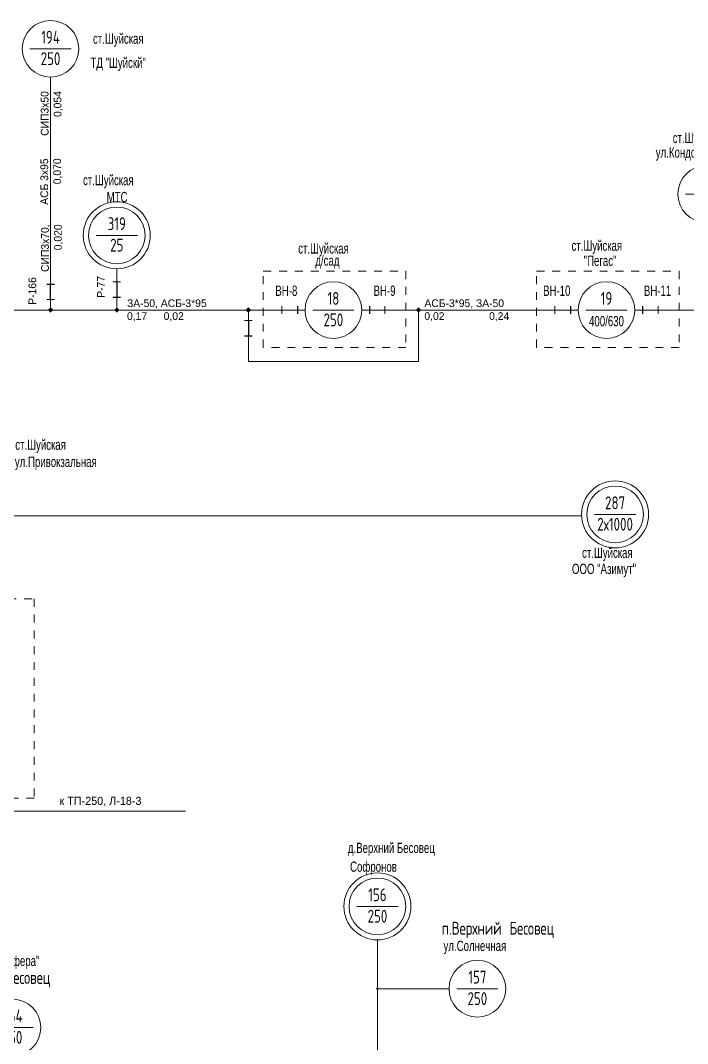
# Model space of a CAD drawing. Header units: millimetres. Extents: x 761 to 2477, y -1102 to -145.
# Drawn here: x 1155 to 1239.4, y -383.5 to -254.1 of the extents above; entities that cross this region are included whole.
import ezdxf
from ezdxf.enums import TextEntityAlignment as Align

# ---------------------------------------------------------------- set-up
doc = ezdxf.new("R2010")
doc.units = ezdxf.units.MM
doc.linetypes.add('JIS_02_1.0', pattern=[2, 1, -1])
for name, color, linetype, lineweight in [('10_КВ', 250, 'Continuous', 18), ('АТРИБУТЫ', 7, 'Continuous', 13), ('РАЗЪЕД_РУБИЛЬН', 150, 'Continuous', 13), ('ТЕКСТ', 7, 'Continuous', 13)]:
    doc.layers.add(name, color=color, linetype=linetype, lineweight=lineweight)
doc.layers.add('СХ_ОПЕРАТИВНАЯ', color=10, linetype='Continuous')
doc.layers.add('ШУНТ_РАЗЪЕД', color=161, linetype='Continuous')
doc.styles.add('ATTRIB', font='txt.shx', dxfattribs={"width": 0.7, "height": 5})
doc.styles.add('ТЕКСТ_МОДЕЛИ', font='txt.shx', dxfattribs={"width": 0.7, "height": 5})

# ---------------------------------------------------------------- blocks, each defined once
blk = doc.blocks.new('ТРАНСФ_ПОДСТ')
at = {"color": 7}
blk.add_line((-8, -11), (8, -11), dxfattribs=at)
at = {"color": 0}
blk.add_circle((0, -11), 11, dxfattribs=at)
at = {"layer": 'АТРИБУТЫ', "style": 'ATTRIB', "width": 0.7, "flags": 4}
for tag, p in [('OBOZN', (0, -9)), ('MOCHNOCT', (0, -17.33))]:
    blk.add_attdef(tag, text='', height=5, dxfattribs=at).set_placement(p, align=Align.CENTER)
at = {"layer": 'АТРИБУТЫ', "style": 'ТЕКСТ_МОДЕЛИ', "width": 0.7}
blk.add_attdef('MESTO_1', text='', height=5, dxfattribs=at).set_placement((14, -11), align=Align.BOTTOM_LEFT)
blk.add_attdef('MESTO_2', text='', height=5, dxfattribs=at).set_placement((14, -12), align=Align.TOP_LEFT)
blk = doc.blocks.new('РАЗЪЕДИНИТЕЛЬ')
at = {"color": 0, "linetype": 'ByBlock'}
for p, q in [((0, 0), (0, -3)), ((0, -9), (0, -12))]:
    blk.add_line(p, q, dxfattribs=at)
at = {"layer": 'РАЗЪЕД_РУБИЛЬН', "color": 0, "linetype": 'ByBlock'}
blk.add_line((-1.5, -3), (1.5, -3), dxfattribs=at)
at = {"layer": 'СХ_ОПЕРАТИВНАЯ', "color": 0, "linetype": 'ByBlock'}
blk.add_line((-1.5, -9), (1.5, -9), dxfattribs=at)
at = {"layer": 'ШУНТ_РАЗЪЕД', "color": 0}
blk.add_line((0, -3), (0, -9), dxfattribs=at)
at = {"layer": 'РАЗЪЕД_РУБИЛЬН', "color": 7, "style": 'ATTRIB', "width": 0.7}
blk.add_attdef('ДИСП_НОМ', text='', height=5, dxfattribs=at).set_placement((-4.75, -6), align=Align.MIDDLE_RIGHT)
at = {"layer": 'РАЗЪЕД_РУБИЛЬН', "color": 7, "style": 'ATTRIB', "width": 0.7, "flags": 1}
blk.add_attdef('КОД', text='', height=5, dxfattribs=at).set_placement((-4.75, -12), align=Align.MIDDLE_RIGHT)
blk = doc.blocks.new('ОТВЕТВЛЕНИЕ')
at = {"color": 0, "linetype": 'ByBlock'}
blk.add_solid([(0, 1.06), (1.06, 0), (-1.06, 0), (0, -1.06)], dxfattribs=at)
blk = doc.blocks.new('ВЫКЛ_НАГРУЗКИ')
at = {"color": 0, "linetype": 'ByBlock'}
for p, q in [((0, 0), (0, -3)), ((0, -9), (0, -12))]:
    blk.add_line(p, q, dxfattribs=at)
at = {"layer": 'РАЗЪЕД_РУБИЛЬН', "color": 0, "linetype": 'ByBlock'}
blk.add_line((-1.5, -3), (1.5, -3), dxfattribs=at)
at = {"layer": 'СХ_ОПЕРАТИВНАЯ', "color": 0, "linetype": 'ByBlock'}
blk.add_line((-1.5, -9), (1.5, -9), dxfattribs=at)
at = {"layer": 'РАЗЪЕД_РУБИЛЬН', "color": 7, "style": 'ATTRIB', "width": 0.7}
blk.add_attdef('ДИСП_НОМ', text='', height=5, dxfattribs=at).set_placement((-4.75, -6), align=Align.MIDDLE_RIGHT)
at = {"layer": 'РАЗЪЕД_РУБИЛЬН', "color": 7, "style": 'ATTRIB', "width": 0.7, "flags": 1}
blk.add_attdef('КОД', text='', height=5, dxfattribs=at).set_placement((-4.75, -12), align=Align.MIDDLE_RIGHT)

msp = doc.modelspace()

# ---------------------------------------------------------------- linework, layer by layer
at = {"layer": '10_КВ', "color": 7}
for p, q in [((1158.82, -261.27), (1158.82, -286.47)), ((1167.2, -286.17), (1167.2, -285.52)), ((1142.31, -290.73), (1167.2, -290.73)), ((1167.2, -290.73), (1167.2, -290.08)), ((1167.55, -290.73), (1183.84, -290.73)), ((1183.84, -290.73), (1187.1, -290.73)), ((1183.84, -290.73), (1183.84, -297.25)), ((1188.08, -290.73), (1190.03, -290.73)), ((1199.16, -290.73), (1201.11, -290.73)), ((1202.09, -290.73), (1205.35, -290.73)), ((1205.35, -290.73), (1221.64, -290.73)), ((1205.35, -290.73), (1205.35, -297.25)), ((1222.62, -290.73), (1224.57, -290.73)), ((1233.69, -290.73), (1235.65, -290.73)), ((1236.63, -290.73), (1241.73, -290.73)), ((1183.84, -297.25), (1205.35, -297.25)), ((1150.4, -354.13), (1175.9, -354.13)), ((1200.16, -376.59), (1209.22, -376.59))]:
    msp.add_line(p, q, dxfattribs=at)
at = {"layer": '10_КВ', "color": 7, "ltscale": 100}
msp.add_line((1062.34, -316.75), (1226, -316.76), dxfattribs=at)
at = {"layer": '10_КВ', "color": 7, "linetype": 'JIS_02_1.0'}
for points in [[(1185.73, -285.81), (1203.77, -285.81), (1203.77, -295.46), (1185.73, -295.46)], [(1220.27, -285.81), (1238.31, -285.81), (1238.31, -295.46), (1220.27, -295.46)], [(1123.49, -327.27), (1156.76, -327.27), (1156.76, -352.47), (1123.49, -352.47)]]:
    msp.add_lwpolyline(points, close=True, dxfattribs=at)
at = {"layer": '10_КВ', "color": 7, "ltscale": 100}
msp.add_lwpolyline([(1200.16, -402.77), (1200.16, -370.41)], dxfattribs=at)
at = {"layer": '10_КВ', "color": 7}
for centre in [(1167.2, -281.28), (1230.22, -316.59), (1200.16, -366.18)]:
    msp.add_circle(centre, 4.24, dxfattribs=at)

# ---------------------------------------------------------------- block references
ref = msp.add_blockref('ТРАНСФ_ПОДСТ', (1158.82, -254.1), dxfattribs=dict(at, xscale=0.3258287999998697, yscale=0.3258287999998697, zscale=0.3258287999998697))
ref.add_attrib('MESTO_1', 'ст.Шуйская', dxfattribs={"layer": 'АТРИБУТЫ', "height": 1.303, "width": 0.7}).set_placement((1164.19, -257.44), align=Align.BOTTOM_LEFT)
ref.add_attrib('MESTO_2', 'ТД "Шуйскй"', dxfattribs={"layer": 'АТРИБУТЫ', "height": 1.3033, "width": 0.7}).set_placement((1163.87, -258.79), align=Align.TOP_LEFT)
ref.add_attrib('OBOZN', '194', dxfattribs={"layer": 'АТРИБУТЫ', "height": 1.629, "style": 'ATTRIB', "width": 0.7, "flags": 4}).set_placement((1158.82, -257.03), align=Align.CENTER)
ref.add_attrib('MOCHNOCT', '250', dxfattribs={"layer": 'АТРИБУТЫ', "height": 1.629, "style": 'ATTRIB', "width": 0.7, "flags": 4}).set_placement((1158.82, -259.75), align=Align.CENTER)
ref = msp.add_blockref('ТРАНСФ_ПОДСТ', (1241.73, -272.48), dxfattribs=dict(at, xscale=0.3258287999998697, yscale=0.3258287999998697, zscale=0.3258287999998697))
ref.add_attrib('MESTO_1', 'ст.Шуйская', dxfattribs={"layer": 'АТРИБУТЫ', "height": 1.303, "width": 0.7}).set_placement((1237.51, -270), align=Align.BOTTOM_LEFT)
ref.add_attrib('MESTO_2', 'ул.Кондопожская', dxfattribs={"layer": 'АТРИБУТЫ', "height": 1.3033, "width": 0.7}).set_placement((1235.36, -270.15), align=Align.TOP_LEFT)
ref.add_attrib('OBOZN', '20', dxfattribs={"layer": 'АТРИБУТЫ', "height": 1.629, "style": 'ATTRIB', "width": 0.7, "flags": 4}).set_placement((1241.73, -275.42), align=Align.CENTER)
ref.add_attrib('MOCHNOCT', '160', dxfattribs={"layer": 'АТРИБУТЫ', "height": 1.629, "style": 'ATTRIB', "width": 0.7, "flags": 4}).set_placement((1241.73, -278.13), align=Align.CENTER)
ref = msp.add_blockref('ТРАНСФ_ПОДСТ', (1167.2, -277.7), dxfattribs=dict(at, xscale=0.3258287999998697, yscale=0.3258287999998697, zscale=0.3258287999998697))
ref.add_attrib('MESTO_1', 'ст.Шуйская', dxfattribs={"layer": 'АТРИБУТЫ', "height": 1.303, "width": 0.7}).set_placement((1162.93, -275.33), align=Align.BOTTOM_LEFT)
ref.add_attrib('MESTO_2', 'МТС', dxfattribs={"layer": 'АТРИБУТЫ', "height": 1.303, "width": 0.7}).set_placement((1165.92, -275.79), align=Align.TOP_LEFT)
ref.add_attrib('OBOZN', '319', dxfattribs={"layer": 'АТРИБУТЫ', "height": 1.629, "style": 'ATTRIB', "width": 0.7, "flags": 4}).set_placement((1167.2, -280.63), align=Align.CENTER)
ref.add_attrib('MOCHNOCT', '25', dxfattribs={"layer": 'АТРИБУТЫ', "height": 1.629, "style": 'ATTRIB', "width": 0.7, "flags": 4}).set_placement((1167.2, -283.34), align=Align.CENTER)
ref = msp.add_blockref('ТРАНСФ_ПОДСТ', (1229.13, -287.15), dxfattribs=dict(at, xscale=0.3258287999998697, yscale=0.3258287999998697, zscale=0.3258287999998697))
ref.add_attrib('MESTO_1', 'ст.Шуйская', dxfattribs={"layer": 'АТРИБУТЫ', "height": 1.303, "width": 0.7}).set_placement((1224.71, -283.63), align=Align.BOTTOM_LEFT)
ref.add_attrib('MESTO_2', '"Пегас"', dxfattribs={"layer": 'АТРИБУТЫ', "height": 1.303, "width": 0.7}).set_placement((1226.24, -283.84), align=Align.TOP_LEFT)
ref.add_attrib('OBOZN', '19', dxfattribs={"layer": 'АТРИБУТЫ', "height": 1.629, "style": 'ATTRIB', "width": 0.7, "flags": 4}).set_placement((1229.13, -290.08), align=Align.CENTER)
ref.add_attrib('MOCHNOCT', '400/630', dxfattribs={"layer": 'АТРИБУТЫ', "height": 1.303, "width": 0.7, "flags": 4}).set_placement((1229.13, -292.79), align=Align.CENTER)
ref = msp.add_blockref('ТРАНСФ_ПОДСТ', (1194.59, -287.15), dxfattribs=dict(at, xscale=0.3258287999998697, yscale=0.3258287999998697, zscale=0.3258287999998697))
ref.add_attrib('MESTO_1', 'ст.Шуйская', dxfattribs={"layer": 'АТРИБУТЫ', "height": 1.303, "width": 0.7}).set_placement((1190.14, -283.98), align=Align.BOTTOM_LEFT)
ref.add_attrib('MESTO_2', 'д/сад', dxfattribs={"layer": 'АТРИБУТЫ', "height": 1.303, "width": 0.7}).set_placement((1192.31, -283.82), align=Align.TOP_LEFT)
ref.add_attrib('OBOZN', '18', dxfattribs={"layer": 'АТРИБУТЫ', "height": 1.629, "style": 'ATTRIB', "width": 0.7, "flags": 4}).set_placement((1194.59, -290.08), align=Align.CENTER)
ref.add_attrib('MOCHNOCT', '250', dxfattribs={"layer": 'АТРИБУТЫ', "height": 1.629, "style": 'ATTRIB', "width": 0.7, "flags": 4}).set_placement((1194.59, -292.79), align=Align.CENTER)
for name, p, xscale, yscale, zscale, rotation in [('РАЗЪЕДИНИТЕЛЬ', (1158.82, -290.38), -0.3258287999998697, 0.3258287999998697, 0.3258287999998697, 180), ('ОТВЕТВЛЕНИЕ', (1200.16, -376.59), 0.2079341652959169, 0.2079341652959169, 0.2079341652959169, 90)]:
    msp.add_blockref(name, p, dxfattribs=dict(at, xscale=xscale, yscale=yscale, zscale=zscale, rotation=rotation))
at = {"layer": '10_КВ', "color": 7, "xscale": 0.3258287999998697, "yscale": 0.3258287999998697, "zscale": 0.3258287999998697}
for name, p in [('РАЗЪЕДИНИТЕЛЬ', (1167.2, -286.17)), ('ОТВЕТВЛЕНИЕ', (1158.82, -290.72)), ('ОТВЕТВЛЕНИЕ', (1167.2, -290.73)), ('РАЗЪЕДИНИТЕЛЬ', (1183.84, -291.07)), ('ОТВЕТВЛЕНИЕ', (1183.84, -290.73)), ('ОТВЕТВЛЕНИЕ', (1205.35, -290.73))]:
    msp.add_blockref(name, p, dxfattribs=at)
at = {"layer": '10_КВ', "color": 7}
ref = msp.add_blockref('ВЫКЛ_НАГРУЗКИ', (1187.1, -290.73), dxfattribs=dict(at, xscale=-0.3258288000000147, yscale=0.3258288000000147, zscale=0.3258288000000001, rotation=90))
ref.add_attrib('ДИСП_НОМ', 'ВН-8', dxfattribs={"layer": 'РАЗЪЕД_РУБИЛЬН', "color": 7, "height": 1.303, "width": 0.7}).set_placement((1190.03, -288.29), align=Align.MIDDLE_RIGHT)
ref = msp.add_blockref('ВЫКЛ_НАГРУЗКИ', (1202.09, -290.73), dxfattribs=dict(at, xscale=0.3258288000000147, yscale=0.3258288000000147, zscale=0.3258288000000147, rotation=270))
ref.add_attrib('ДИСП_НОМ', 'ВН-9', dxfattribs={"layer": 'РАЗЪЕД_РУБИЛЬН', "color": 7, "height": 1.303, "width": 0.7}).set_placement((1201.06, -288.29), align=Align.MIDDLE)
ref = msp.add_blockref('ВЫКЛ_НАГРУЗКИ', (1221.64, -290.73), dxfattribs=dict(at, xscale=-0.3258288000000147, yscale=0.3258288000000147, zscale=0.3258288000000001, rotation=90))
ref.add_attrib('ДИСП_НОМ', 'ВН-10', dxfattribs={"layer": 'РАЗЪЕД_РУБИЛЬН', "color": 7, "height": 1.303, "width": 0.7}).set_placement((1224.57, -288.29), align=Align.MIDDLE_RIGHT)
ref = msp.add_blockref('ВЫКЛ_НАГРУЗКИ', (1236.63, -290.73), dxfattribs=dict(at, xscale=0.3258288000000147, yscale=0.3258288000000147, zscale=0.3258288000000147, rotation=270))
ref.add_attrib('ДИСП_НОМ', 'ВН-11', dxfattribs={"layer": 'РАЗЪЕД_РУБИЛЬН', "color": 7, "height": 1.303, "width": 0.7}).set_placement((1235.59, -288.29), align=Align.MIDDLE)
ref = msp.add_blockref('ТРАНСФ_ПОДСТ', (1148.84, -306.02), dxfattribs=dict(at, xscale=0.3258287999998697, yscale=0.3258287999998697, zscale=0.3258287999998697))
ref.add_attrib('MESTO_1', 'ст.Шуйская', dxfattribs={"layer": 'АТРИБУТЫ', "height": 1.303, "width": 0.7}).set_placement((1154.36, -308.81), align=Align.BOTTOM_LEFT)
ref.add_attrib('MESTO_2', 'ул.Привокзальная', dxfattribs={"layer": 'АТРИБУТЫ', "height": 1.3033, "width": 0.7}).set_placement((1154.31, -309.28), align=Align.TOP_LEFT)
ref.add_attrib('OBOZN', '226', dxfattribs={"layer": 'АТРИБУТЫ', "height": 1.629, "style": 'ATTRIB', "width": 0.7, "flags": 4}).set_placement((1148.84, -308.95), align=Align.CENTER)
ref.add_attrib('MOCHNOCT', '250', dxfattribs={"layer": 'АТРИБУТЫ', "height": 1.629, "style": 'ATTRIB', "width": 0.7, "flags": 4}).set_placement((1148.84, -311.67), align=Align.CENTER)
ref = msp.add_blockref('ТРАНСФ_ПОДСТ', (1230.22, -313), dxfattribs=dict(at, xscale=0.3258287999998697, yscale=0.3258287999998697, zscale=0.3258287999998697))
ref.add_attrib('MESTO_1', 'ст.Шуйская', dxfattribs={"layer": 'АТРИБУТЫ', "height": 1.303, "width": 0.7}).set_placement((1226.04, -322.48), align=Align.BOTTOM_LEFT)
ref.add_attrib('MESTO_2', 'ООО "Азимут"', dxfattribs={"layer": 'АТРИБУТЫ', "height": 1.3033, "width": 0.7}).set_placement((1224.76, -322.83), align=Align.TOP_LEFT)
ref.add_attrib('OBOZN', '287', dxfattribs={"layer": 'АТРИБУТЫ', "height": 1.629, "style": 'ATTRIB', "width": 0.7, "flags": 4}).set_placement((1230.22, -315.94), align=Align.CENTER)
ref.add_attrib('MOCHNOCT', '2х1000', dxfattribs={"layer": 'АТРИБУТЫ', "height": 1.629, "style": 'ATTRIB', "width": 0.7, "flags": 4}).set_placement((1230.22, -318.65), align=Align.CENTER)
ref = msp.add_blockref('ТРАНСФ_ПОДСТ', (1200.16, -362.59), dxfattribs=dict(at, xscale=0.3258287999998697, yscale=0.3258287999998697, zscale=0.3258287999998697))
ref.add_attrib('MESTO_1', 'д.Верхний Бесовец', dxfattribs={"layer": 'АТРИБУТЫ', "height": 1.3033, "width": 0.7}).set_placement((1196.42, -359.82), align=Align.BOTTOM_LEFT)
ref.add_attrib('MESTO_2', 'Софронов', dxfattribs={"layer": 'АТРИБУТЫ', "height": 1.303, "width": 0.7}).set_placement((1196.7, -360.5), align=Align.TOP_LEFT)
ref.add_attrib('OBOZN', '156', dxfattribs={"layer": 'АТРИБУТЫ', "height": 1.629, "style": 'ATTRIB', "width": 0.7, "flags": 4}).set_placement((1200.16, -365.53), align=Align.CENTER)
ref.add_attrib('MOCHNOCT', '250', dxfattribs={"layer": 'АТРИБУТЫ', "height": 1.629, "style": 'ATTRIB', "width": 0.7, "flags": 4}).set_placement((1200.16, -368.24), align=Align.CENTER)
ref = msp.add_blockref('ТРАНСФ_ПОДСТ', (1212.8, -373.01), dxfattribs=dict(at, xscale=0.3258287999998697, yscale=0.3258287999998697, zscale=0.3258287999998697))
ref.add_attrib('MESTO_1', 'ул.Солнечная', dxfattribs={"layer": 'АТРИБУТЫ', "height": 1.3033, "width": 0.7}).set_placement((1208.52, -372.22), align=Align.BOTTOM_LEFT)
ref.add_attrib('MESTO_2', 'п.Верхний Бесовец', dxfattribs={"layer": 'АТРИБУТЫ', "height": 1.6291, "style": 'ТЕКСТ_МОДЕЛИ', "width": 0.7}).set_placement((1208.29, -368.13), align=Align.TOP_LEFT)
ref.add_attrib('OBOZN', '157', dxfattribs={"layer": 'АТРИБУТЫ', "height": 1.629, "style": 'ATTRIB', "width": 0.7, "flags": 4}).set_placement((1212.8, -375.94), align=Align.CENTER)
ref.add_attrib('MOCHNOCT', '250', dxfattribs={"layer": 'АТРИБУТЫ', "height": 1.629, "style": 'ATTRIB', "width": 0.7, "flags": 4}).set_placement((1212.8, -378.66), align=Align.CENTER)
ref = msp.add_blockref('ТРАНСФ_ПОДСТ', (1154.01, -377.92), dxfattribs=dict(at, xscale=0.3258287999998697, yscale=0.3258287999998697, zscale=0.3258287999998697))
ref.add_attrib('MESTO_1', 'ДНТ "Сфера"', dxfattribs={"layer": 'АТРИБУТЫ', "height": 1.3033, "width": 0.7}).set_placement((1149.84, -374.12), align=Align.BOTTOM_LEFT)
ref.add_attrib('MESTO_2', 'д.Верх.Бесовец', dxfattribs={"layer": 'АТРИБУТЫ', "height": 1.6291, "style": 'ТЕКСТ_МОДЕЛИ', "width": 0.7}).set_placement((1148.23, -374.36), align=Align.TOP_LEFT)
ref.add_attrib('OBOZN', '264', dxfattribs={"layer": 'АТРИБУТЫ', "height": 1.629, "style": 'ATTRIB', "width": 0.7, "flags": 4}).set_placement((1154.01, -380.85), align=Align.CENTER)
ref.add_attrib('MOCHNOCT', '250', dxfattribs={"layer": 'АТРИБУТЫ', "height": 1.629, "style": 'ATTRIB', "width": 0.7, "flags": 4}).set_placement((1154.01, -383.57), align=Align.CENTER)

# ---------------------------------------------------------------- texts
at = {"layer": 'ТЕКСТ', "color": 7, "char_height": 0.977, "rotation": 90}
for s, insert, width, attachment_point in [('СИП3х50\\P0,054', (1157.59, -263.04), 9.8669, 3), ('АСБ 3х95\\P0,070', (1157.54, -271.55), 9.8669, 3), ('СИП3х70,\\P0,020', (1157.63, -279.9), 9.8669, 3), ('Р-166', (1156.03, -290.07), 6.7625, 1), ('Р-77', (1164.7, -289.18), 6.7625, 1)]:
    msp.add_mtext(s, dxfattribs=dict(at, insert=insert, width=width, attachment_point=attachment_point))
at = {"layer": 'ТЕКСТ', "color": 7, "attachment_point": 1}
for s, insert, char_height, width in [('ЗА-50, АСБ-3*95\\P0,17^I  0,02', (1168.49, -289.38), 0.9775, 31.3619), ('АСБ-3*95, ЗА-50\\P0,02^I^I 0,24', (1206.1, -289.38), 0.9775, 31.3619), ('к ТП-250, Л-18-3', (1159.96, -352.32), 1.02, 39.4393)]:
    msp.add_mtext(s, dxfattribs=dict(at, insert=insert, char_height=char_height, width=width))

doc.saveas('drawing.dxf')
